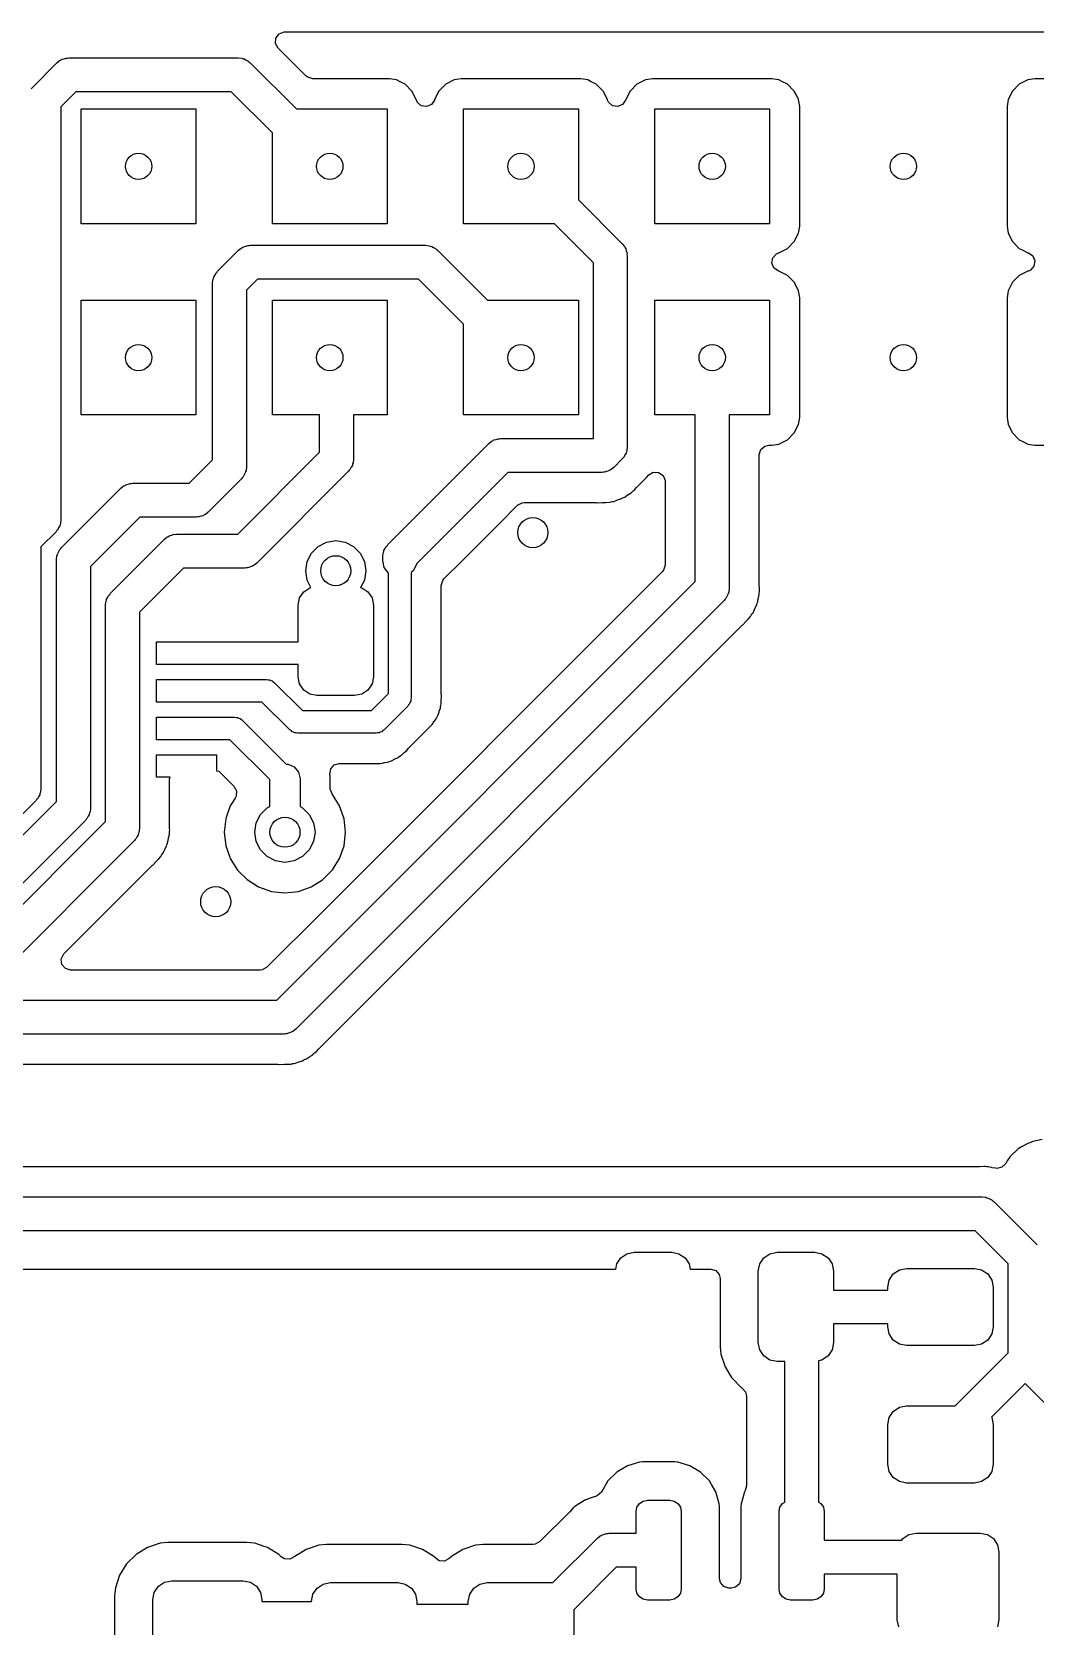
# Model space of a CAD drawing. Extents: x 0.23 to 2.97, y 0.23 to 2.17.
# Drawn here: x 1.444 to 1.969, y 1.337 to 2.17 of the extents above; entities that cross this region are included whole.
import ezdxf

# ---------------------------------------------------------------- set-up
doc = ezdxf.new("R2010")
doc.units = 0
doc.header["$MEASUREMENT"] = 0
doc.layers.add('BLACK', color=7, linetype='CONTINUOUS')

msp = doc.modelspace()

# ---------------------------------------------------------------- linework, layer by layer
at = {"layer": 'BLACK', "linetype": 'CONTINUOUS'}
for p, q in [((1.57186, 2.16707), (1.57353, 2.16931)), ((1.57353, 2.16931), (1.57615, 2.17028)), ((1.57615, 2.17028), (1.57651, 2.1703)), ((1.57651, 2.1703), (2.96533, 2.1703)), ((1.57166, 2.16428), (1.57186, 2.16707)), ((1.573, 2.16183), (1.57166, 2.16428)), ((1.58761, 2.14722), (1.573, 2.16183)), ((1.44428, 2.14112), (1.45728, 2.15412)), ((1.45728, 2.15412), (1.45872, 2.15529)), ((1.45872, 2.15529), (1.45937, 2.15554)), ((1.45937, 2.15554), (1.45994, 2.15595)), ((1.45994, 2.15595), (1.46107, 2.15619)), ((1.46107, 2.15619), (1.46216, 2.15661)), ((1.46216, 2.15661), (1.46286, 2.15657)), ((1.46286, 2.15657), (1.46354, 2.15672)), ((1.46354, 2.15672), (1.55214, 2.15672)), ((1.55214, 2.15672), (1.55398, 2.15652)), ((1.55398, 2.15652), (1.55462, 2.15624)), ((1.55462, 2.15624), (1.55532, 2.15613)), ((1.55532, 2.15613), (1.55629, 2.1555)), ((1.55629, 2.1555), (1.55735, 2.15502)), ((1.55735, 2.15502), (1.55782, 2.1545)), ((1.55782, 2.1545), (1.55841, 2.15412)), ((1.55841, 2.15412), (1.58253, 2.13)), ((1.58843, 2.14656), (1.58761, 2.14722)), ((1.59111, 2.14577), (1.58843, 2.14656)), ((1.63124, 2.14577), (1.59111, 2.14577)), ((1.63493, 2.14518), (1.63124, 2.14577)), ((1.63124, 2.14577), (1.63124, 2.14577)), ((1.6364, 2.14444), (1.63493, 2.14518)), ((1.63938, 2.14292), (1.6364, 2.14444)), ((1.64292, 2.13938), (1.63938, 2.14292)), ((1.66062, 2.14292), (1.65708, 2.13938)), ((1.66507, 2.14518), (1.66062, 2.14292)), ((1.66876, 2.14577), (1.66507, 2.14518)), ((1.73124, 2.14577), (1.66876, 2.14577)), ((1.73493, 2.14518), (1.73124, 2.14577)), ((1.73124, 2.14577), (1.73124, 2.14577)), ((1.7364, 2.14444), (1.73493, 2.14518)), ((1.73938, 2.14292), (1.7364, 2.14444)), ((1.74292, 2.13938), (1.73938, 2.14292)), ((1.76062, 2.14292), (1.75708, 2.13938)), ((1.76507, 2.14518), (1.76062, 2.14292)), ((1.76876, 2.14577), (1.76507, 2.14518)), ((1.83124, 2.14577), (1.76876, 2.14577)), ((1.83493, 2.14518), (1.83124, 2.14577)), ((1.83124, 2.14577), (1.83124, 2.14577)), ((1.8364, 2.14444), (1.83493, 2.14518)), ((1.83938, 2.14292), (1.8364, 2.14444)), ((1.84292, 2.13938), (1.83938, 2.14292)), ((1.96062, 2.14292), (1.95708, 2.13938)), ((1.96507, 2.14518), (1.96062, 2.14292)), ((1.96876, 2.14577), (1.96507, 2.14518)), ((2.03124, 2.14577), (1.96876, 2.14577)), ((1.4439, 2.14053), (1.44428, 2.14112)), ((1.46721, 2.139), (1.4594, 2.13119)), ((1.54847, 2.139), (1.46721, 2.139)), ((1.57, 2.11747), (1.54847, 2.139)), ((1.64518, 2.13493), (1.64292, 2.13938)), ((1.64528, 2.13463), (1.64518, 2.13493)), ((1.64575, 2.1336), (1.64528, 2.13463)), ((1.65472, 2.13463), (1.65314, 2.13232)), ((1.65482, 2.13493), (1.65472, 2.13463)), ((1.65708, 2.13938), (1.65482, 2.13493)), ((1.74518, 2.13493), (1.74292, 2.13938)), ((1.74528, 2.13463), (1.74518, 2.13493)), ((1.74575, 2.1336), (1.74528, 2.13463)), ((1.75472, 2.13463), (1.75314, 2.13232)), ((1.75482, 2.13493), (1.75472, 2.13463)), ((1.75708, 2.13938), (1.75482, 2.13493)), ((1.84405, 2.13716), (1.84292, 2.13938)), ((1.84518, 2.13493), (1.84405, 2.13716)), ((1.84577, 2.13124), (1.84518, 2.13493)), ((1.95482, 2.13493), (1.95423, 2.13124)), ((1.95708, 2.13938), (1.95482, 2.13493)), ((1.95482, 2.13493), (1.95482, 2.13493)), ((1.4594, 2.13119), (1.4594, 1.91524)), ((1.47, 2.07), (1.47, 2.13)), ((1.47, 2.13), (1.53, 2.13)), ((1.53, 2.13), (1.53, 2.07)), ((1.58253, 2.13), (1.63, 2.13)), ((1.63, 2.13), (1.63, 2.07)), ((1.64781, 2.13171), (1.64575, 2.1336)), ((1.65057, 2.13123), (1.64781, 2.13171)), ((1.65314, 2.13232), (1.65057, 2.13123)), ((1.67, 2.07), (1.67, 2.13)), ((1.67, 2.13), (1.73, 2.13)), ((1.73, 2.13), (1.73, 2.08253)), ((1.74781, 2.13171), (1.74575, 2.1336)), ((1.75057, 2.13123), (1.74781, 2.13171)), ((1.75314, 2.13232), (1.75057, 2.13123)), ((1.77, 2.07), (1.77, 2.13)), ((1.77, 2.13), (1.83, 2.13)), ((1.83, 2.13), (1.83, 2.07)), ((1.84577, 2.06876), (1.84577, 2.13124)), ((1.95423, 2.13124), (1.95423, 2.13124)), ((1.95423, 2.13124), (1.95423, 2.06876)), ((1.57, 2.07), (1.57, 2.11747)), ((1.73, 2.08253), (1.753, 2.05953)), ((1.53, 2.07), (1.47, 2.07)), ((1.63, 2.07), (1.57, 2.07)), ((1.71747, 2.07), (1.67, 2.07)), ((1.73787, 2.0496), (1.71747, 2.07)), ((1.83, 2.07), (1.77, 2.07)), ((1.84518, 2.06507), (1.84577, 2.06876)), ((1.95423, 2.06876), (1.95482, 2.06507)), ((1.753, 2.05953), (1.75416, 2.05809)), ((1.83938, 2.05708), (1.84292, 2.06062)), ((1.84292, 2.06062), (1.84518, 2.06507)), ((1.95482, 2.06507), (1.95708, 2.06062)), ((1.95708, 2.06062), (1.96062, 2.05708)), ((1.54128, 2.04512), (1.55228, 2.05612)), ((1.55228, 2.05612), (1.55372, 2.05729)), ((1.55372, 2.05729), (1.55437, 2.05754)), ((1.55437, 2.05754), (1.55494, 2.05795)), ((1.55494, 2.05795), (1.55607, 2.05819)), ((1.55607, 2.05819), (1.55716, 2.05861)), ((1.55716, 2.05861), (1.55786, 2.05857)), ((1.55786, 2.05857), (1.55854, 2.05872)), ((1.55854, 2.05872), (1.65014, 2.05872)), ((1.65014, 2.05872), (1.65198, 2.05852)), ((1.65198, 2.05852), (1.65262, 2.05824)), ((1.65262, 2.05824), (1.65332, 2.05813)), ((1.65332, 2.05813), (1.65429, 2.0575)), ((1.65429, 2.0575), (1.65535, 2.05702)), ((1.65535, 2.05702), (1.65582, 2.0565)), ((1.65582, 2.0565), (1.65641, 2.05612)), ((1.65641, 2.05612), (1.68253, 2.03)), ((1.75416, 2.05809), (1.75441, 2.05744)), ((1.75441, 2.05744), (1.75482, 2.05687)), ((1.75482, 2.05687), (1.75507, 2.05574)), ((1.75507, 2.05574), (1.75548, 2.05465)), ((1.75548, 2.05465), (1.75544, 2.05395)), ((1.75544, 2.05395), (1.75559, 2.05327)), ((1.75559, 2.05327), (1.75559, 1.95327)), ((1.83123, 2.04943), (1.83171, 2.05219)), ((1.83171, 2.05219), (1.8336, 2.05425)), ((1.8336, 2.05425), (1.83463, 2.05472)), ((1.83463, 2.05472), (1.83493, 2.05482)), ((1.83493, 2.05482), (1.83938, 2.05708)), ((1.83493, 2.05482), (1.83493, 2.05482)), ((1.96062, 2.05708), (1.96288, 2.05593)), ((1.96288, 2.05593), (1.96507, 2.05482)), ((1.96507, 2.05482), (1.96507, 2.05482)), ((1.96507, 2.05482), (1.96537, 2.05472)), ((1.96537, 2.05472), (1.96768, 2.05314)), ((1.96768, 2.05314), (1.96877, 2.05057)), ((1.96877, 2.05057), (1.96829, 2.04781)), ((1.53927, 2.04203), (1.53991, 2.04301)), ((1.53991, 2.04301), (1.54038, 2.04407)), ((1.54038, 2.04407), (1.5409, 2.04453)), ((1.5409, 2.04453), (1.54128, 2.04512)), ((1.73787, 1.95772), (1.73787, 2.0496)), ((1.83232, 2.04686), (1.83123, 2.04943)), ((1.83463, 2.04528), (1.83232, 2.04686)), ((1.83493, 2.04518), (1.83463, 2.04528)), ((1.83938, 2.04292), (1.83493, 2.04518)), ((1.84292, 2.03938), (1.83938, 2.04292)), ((1.96062, 2.04292), (1.95708, 2.03938)), ((1.96507, 2.04518), (1.96062, 2.04292)), ((1.96537, 2.04528), (1.96507, 2.04518)), ((1.9664, 2.04575), (1.96537, 2.04528)), ((1.96829, 2.04781), (1.9664, 2.04575)), ((1.53869, 2.03886), (1.53888, 2.0407)), ((1.53869, 1.94653), (1.53869, 2.03886)), ((1.53888, 2.0407), (1.53916, 2.04134)), ((1.53916, 2.04134), (1.53927, 2.04203)), ((1.56221, 2.041), (1.5564, 2.03519)), ((1.5564, 2.03519), (1.5564, 1.94286)), ((1.64647, 2.041), (1.56221, 2.041)), ((1.67, 2.01747), (1.64647, 2.041)), ((1.84405, 2.03716), (1.84292, 2.03938)), ((1.84518, 2.03493), (1.84405, 2.03716)), ((1.84577, 2.03124), (1.84518, 2.03493)), ((1.95482, 2.03493), (1.95423, 2.03124)), ((1.95708, 2.03938), (1.95482, 2.03493)), ((1.95482, 2.03493), (1.95482, 2.03493)), ((1.47, 1.97), (1.47, 2.03)), ((1.47, 2.03), (1.53, 2.03)), ((1.53, 2.03), (1.53, 1.97)), ((1.57, 1.97), (1.57, 2.03)), ((1.57, 2.03), (1.63, 2.03)), ((1.63, 2.03), (1.63, 1.97)), ((1.68253, 2.03), (1.73, 2.03)), ((1.73, 2.03), (1.73, 1.97)), ((1.77, 1.97), (1.77, 2.03)), ((1.77, 2.03), (1.83, 2.03)), ((1.83, 2.03), (1.83, 1.97)), ((1.84577, 1.96876), (1.84577, 2.03124)), ((1.95423, 2.03124), (1.95423, 2.03124)), ((1.95423, 2.03124), (1.95423, 1.96876)), ((1.67, 1.97), (1.67, 2.01747)), ((1.53, 1.97), (1.47, 1.97)), ((1.59469, 1.97), (1.57, 1.97)), ((1.59469, 1.95053), (1.59469, 1.97)), ((1.63, 1.97), (1.6124, 1.97)), ((1.6124, 1.97), (1.6124, 1.94686)), ((1.73, 1.97), (1.67, 1.97)), ((1.79114, 1.97), (1.77, 1.97)), ((1.79114, 1.88294), (1.79114, 1.97)), ((1.83, 1.97), (1.80886, 1.97)), ((1.80886, 1.97), (1.80886, 1.87927)), ((1.84518, 1.96507), (1.84577, 1.96876)), ((1.95423, 1.96876), (1.95482, 1.96507)), ((1.83938, 1.95708), (1.84292, 1.96062)), ((1.84292, 1.96062), (1.84518, 1.96507)), ((1.95482, 1.96507), (1.95708, 1.96062)), ((1.95708, 1.96062), (1.96062, 1.95708)), ((1.55187, 1.90772), (1.59469, 1.95053)), ((1.63034, 1.90225), (1.68321, 1.95512)), ((1.68321, 1.95512), (1.68465, 1.95629)), ((1.68465, 1.95629), (1.6853, 1.95654)), ((1.6853, 1.95654), (1.68587, 1.95695)), ((1.68587, 1.95695), (1.68701, 1.95719)), ((1.68701, 1.95719), (1.68809, 1.95761)), ((1.68809, 1.95761), (1.68879, 1.95757)), ((1.68879, 1.95757), (1.68947, 1.95772)), ((1.68947, 1.95772), (1.73787, 1.95772)), ((1.75511, 1.95079), (1.755, 1.95009)), ((1.7554, 1.95143), (1.75511, 1.95079)), ((1.75559, 1.95327), (1.7554, 1.95143)), ((1.82463, 1.94927), (1.82541, 1.95195)), ((1.82541, 1.95195), (1.82753, 1.95378)), ((1.82753, 1.95378), (1.82959, 1.95423)), ((1.82959, 1.95423), (1.83124, 1.95423)), ((1.83124, 1.95423), (1.83493, 1.95482)), ((1.83124, 1.95423), (1.83124, 1.95423)), ((1.83493, 1.95482), (1.83938, 1.95708)), ((1.96062, 1.95708), (1.96211, 1.95632)), ((1.96211, 1.95632), (1.96507, 1.95482)), ((1.96507, 1.95482), (1.96876, 1.95423)), ((1.96876, 1.95423), (2.00908, 1.95423)), ((1.52646, 1.93431), (1.53869, 1.94653)), ((1.5564, 1.94286), (1.55621, 1.94102)), ((1.61118, 1.94271), (1.61071, 1.94165)), ((1.61181, 1.94368), (1.61118, 1.94271)), ((1.61192, 1.94438), (1.61181, 1.94368)), ((1.61221, 1.94502), (1.61192, 1.94438)), ((1.6124, 1.94686), (1.61221, 1.94502)), ((1.74859, 1.94259), (1.74715, 1.94143)), ((1.753, 1.947), (1.74859, 1.94259)), ((1.75338, 1.94759), (1.753, 1.947)), ((1.7539, 1.94806), (1.75338, 1.94759)), ((1.75437, 1.94912), (1.7539, 1.94806)), ((1.755, 1.95009), (1.75437, 1.94912)), ((1.82463, 1.88055), (1.82463, 1.94927)), ((1.49334, 1.93354), (1.49447, 1.93378)), ((1.49447, 1.93378), (1.49556, 1.9342)), ((1.49556, 1.9342), (1.49626, 1.93416)), ((1.49626, 1.93416), (1.49694, 1.93431)), ((1.49694, 1.93431), (1.52646, 1.93431)), ((1.55381, 1.93659), (1.5364, 1.91919)), ((1.55419, 1.93718), (1.55381, 1.93659)), ((1.55471, 1.93765), (1.55419, 1.93718)), ((1.55518, 1.93871), (1.55471, 1.93765)), ((1.55581, 1.93968), (1.55518, 1.93871)), ((1.55592, 1.94038), (1.55581, 1.93968)), ((1.55621, 1.94102), (1.55592, 1.94038)), ((1.60981, 1.94059), (1.56181, 1.89259)), ((1.61019, 1.94118), (1.60981, 1.94059)), ((1.61071, 1.94165), (1.61019, 1.94118)), ((1.69314, 1.94), (1.64528, 1.89213)), ((1.74232, 1.94), (1.69314, 1.94)), ((1.74301, 1.94015), (1.74232, 1.94)), ((1.74371, 1.94011), (1.74301, 1.94015)), ((1.74479, 1.94052), (1.74371, 1.94011)), ((1.74593, 1.94077), (1.74479, 1.94052)), ((1.74649, 1.94118), (1.74593, 1.94077)), ((1.74715, 1.94143), (1.74649, 1.94118)), ((1.76184, 1.93355), (1.76232, 1.93393)), ((1.76231, 1.93394), (1.76255, 1.93414)), ((1.76232, 1.93393), (1.76231, 1.93394)), ((1.76255, 1.93414), (1.76442, 1.93613)), ((1.76255, 1.93414), (1.76255, 1.93414)), ((1.76255, 1.93414), (1.76255, 1.93414)), ((1.76442, 1.93613), (1.76524, 1.93695)), ((1.76524, 1.93695), (1.76541, 1.93716)), ((1.76541, 1.93716), (1.76556, 1.93734)), ((1.76556, 1.93734), (1.7668, 1.93866)), ((1.7668, 1.93866), (1.76921, 1.94008)), ((1.76921, 1.94008), (1.772, 1.93996)), ((1.772, 1.93996), (1.77429, 1.93836)), ((1.77429, 1.93836), (1.77535, 1.93577)), ((1.77535, 1.93577), (1.77537, 1.93526)), ((1.77537, 1.93526), (1.77537, 1.89153)), ((1.45969, 1.90072), (1.49068, 1.93171)), ((1.49068, 1.93171), (1.49212, 1.93288)), ((1.49212, 1.93288), (1.49277, 1.93313)), ((1.49277, 1.93313), (1.49334, 1.93354)), ((1.7485, 1.92482), (1.7502, 1.92549)), ((1.7502, 1.92549), (1.75042, 1.92557)), ((1.75042, 1.92557), (1.75218, 1.92608)), ((1.75218, 1.92608), (1.75285, 1.92648)), ((1.75285, 1.92648), (1.75355, 1.92682)), ((1.75355, 1.92682), (1.75428, 1.92711)), ((1.75428, 1.92711), (1.75576, 1.92818)), ((1.75576, 1.92818), (1.75596, 1.92831)), ((1.75596, 1.92831), (1.75754, 1.92925)), ((1.75754, 1.92925), (1.75809, 1.9298)), ((1.75809, 1.9298), (1.75868, 1.9303)), ((1.75868, 1.9303), (1.75931, 1.93076)), ((1.75931, 1.93076), (1.76048, 1.93218)), ((1.76048, 1.93218), (1.76064, 1.93235)), ((1.76064, 1.93235), (1.76184, 1.93355)), ((1.5326, 1.91712), (1.53152, 1.9167)), ((1.53374, 1.91736), (1.5326, 1.91712)), ((1.5343, 1.91777), (1.53374, 1.91736)), ((1.53496, 1.91802), (1.5343, 1.91777)), ((1.5364, 1.91919), (1.53496, 1.91802)), ((1.68856, 1.91312), (1.69822, 1.92278)), ((1.69822, 1.92278), (1.70067, 1.92412)), ((1.70067, 1.92412), (1.70173, 1.92423)), ((1.70173, 1.92423), (1.70606, 1.92423)), ((1.70606, 1.92423), (1.70619, 1.92425)), ((1.70619, 1.92425), (1.70631, 1.92423)), ((1.70631, 1.92423), (1.73906, 1.92423)), ((1.73906, 1.92423), (1.73967, 1.92416)), ((1.73967, 1.92416), (1.73968, 1.92418)), ((1.73968, 1.92418), (1.73999, 1.92415)), ((1.73999, 1.92415), (1.74271, 1.92423)), ((1.73999, 1.92415), (1.73999, 1.92415)), ((1.73999, 1.92415), (1.73999, 1.92415)), ((1.74271, 1.92423), (1.74387, 1.92423)), ((1.74387, 1.92423), (1.74414, 1.92427)), ((1.74414, 1.92427), (1.74437, 1.92428)), ((1.74437, 1.92428), (1.74621, 1.92434)), ((1.74621, 1.92434), (1.74696, 1.92456)), ((1.74696, 1.92456), (1.74772, 1.92472)), ((1.74772, 1.92472), (1.7485, 1.92482)), ((1.45681, 1.90898), (1.44886, 1.90103)), ((1.45719, 1.90956), (1.45681, 1.90898)), ((1.45771, 1.91003), (1.45719, 1.90956)), ((1.45818, 1.91109), (1.45771, 1.91003)), ((1.45881, 1.91206), (1.45818, 1.91109)), ((1.45892, 1.91276), (1.45881, 1.91206)), ((1.45921, 1.9134), (1.45892, 1.91276)), ((1.4594, 1.91524), (1.45921, 1.9134)), ((1.50061, 1.91659), (1.47481, 1.89079)), ((1.53013, 1.91659), (1.50061, 1.91659)), ((1.53082, 1.91674), (1.53013, 1.91659)), ((1.53152, 1.9167), (1.53082, 1.91674)), ((1.66921, 1.89376), (1.68856, 1.91312)), ((1.44886, 1.90103), (1.44886, 1.77457)), ((1.45931, 1.90013), (1.45969, 1.90072)), ((1.48528, 1.87681), (1.51359, 1.90512)), ((1.51359, 1.90512), (1.51503, 1.90629)), ((1.51503, 1.90629), (1.51569, 1.90654)), ((1.51569, 1.90654), (1.51626, 1.90695)), ((1.51626, 1.90695), (1.51739, 1.90719)), ((1.51739, 1.90719), (1.51847, 1.90761)), ((1.51847, 1.90761), (1.51917, 1.90757)), ((1.51917, 1.90757), (1.51986, 1.90772)), ((1.51986, 1.90772), (1.55187, 1.90772)), ((1.5904, 1.89783), (1.59389, 1.90132)), ((1.59389, 1.90132), (1.59828, 1.90356)), ((1.59828, 1.90356), (1.60314, 1.90433)), ((1.60314, 1.90433), (1.60801, 1.90356)), ((1.60801, 1.90356), (1.6124, 1.90132)), ((1.6124, 1.90132), (1.61588, 1.89783)), ((1.62897, 1.90014), (1.62944, 1.9012)), ((1.62944, 1.9012), (1.62996, 1.90167)), ((1.62996, 1.90167), (1.63034, 1.90225)), ((1.45709, 1.89446), (1.45729, 1.8963)), ((1.45709, 1.768), (1.45709, 1.89446)), ((1.45729, 1.8963), (1.45757, 1.89694)), ((1.45757, 1.89694), (1.45768, 1.89763)), ((1.45768, 1.89763), (1.45831, 1.89861)), ((1.45831, 1.89861), (1.45879, 1.89966)), ((1.45879, 1.89966), (1.45931, 1.90013)), ((1.56181, 1.89259), (1.56037, 1.89143)), ((1.58739, 1.88858), (1.58816, 1.89344)), ((1.58816, 1.89344), (1.5904, 1.89783)), ((1.61588, 1.89783), (1.61812, 1.89344)), ((1.61812, 1.89344), (1.61889, 1.88858)), ((1.62775, 1.89599), (1.62794, 1.89783)), ((1.62775, 1.89392), (1.62775, 1.89599)), ((1.62851, 1.89032), (1.62775, 1.89392)), ((1.62794, 1.89783), (1.62823, 1.89847)), ((1.62823, 1.89847), (1.62834, 1.89917)), ((1.62834, 1.89917), (1.62897, 1.90014)), ((1.64527, 1.89208), (1.64377, 1.88871)), ((1.64528, 1.89213), (1.64527, 1.89208)), ((1.65973, 1.88429), (1.66921, 1.89376)), ((1.47481, 1.89079), (1.47481, 1.76433)), ((1.52353, 1.89), (1.5004, 1.86687)), ((1.55554, 1.89), (1.52353, 1.89)), ((1.55623, 1.89015), (1.55554, 1.89)), ((1.55693, 1.89011), (1.55623, 1.89015)), ((1.55801, 1.89052), (1.55693, 1.89011)), ((1.55915, 1.89077), (1.55801, 1.89052)), ((1.55971, 1.89118), (1.55915, 1.89077)), ((1.56037, 1.89143), (1.55971, 1.89118)), ((1.58816, 1.88371), (1.58739, 1.88858)), ((1.59017, 1.87978), (1.58816, 1.88371)), ((1.61812, 1.88371), (1.61611, 1.87978)), ((1.61889, 1.88858), (1.61812, 1.88371)), ((1.63068, 1.88734), (1.62851, 1.89032)), ((1.6307, 1.88733), (1.63068, 1.88734)), ((1.6307, 1.82437), (1.6307, 1.88733)), ((1.64377, 1.88871), (1.64251, 1.88758)), ((1.64251, 1.88758), (1.64251, 1.82192)), ((1.65907, 1.88346), (1.65973, 1.88429)), ((1.77392, 1.88802), (1.68216, 1.79626)), ((1.77459, 1.88884), (1.77392, 1.88802)), ((1.77537, 1.89153), (1.77459, 1.88884)), ((1.48391, 1.87469), (1.48438, 1.87575)), ((1.48438, 1.87575), (1.4849, 1.87622)), ((1.4849, 1.87622), (1.48528, 1.87681)), ((1.57223, 1.66403), (1.79114, 1.88294)), ((1.58421, 1.87433), (1.58634, 1.87752)), ((1.58634, 1.87752), (1.58953, 1.87965)), ((1.58953, 1.87965), (1.59017, 1.87978)), ((1.61611, 1.87978), (1.61675, 1.87965)), ((1.61675, 1.87965), (1.61994, 1.87752)), ((1.61994, 1.87752), (1.62208, 1.87433)), ((1.65828, 1.88078), (1.65907, 1.88346)), ((1.65828, 1.87066), (1.65828, 1.88078)), ((1.80827, 1.8761), (1.80764, 1.87512)), ((1.80838, 1.87679), (1.80827, 1.8761)), ((1.80866, 1.87743), (1.80838, 1.87679)), ((1.80886, 1.87927), (1.80866, 1.87743)), ((1.82417, 1.87438), (1.82463, 1.87616)), ((1.82464, 1.88032), (1.82463, 1.88055)), ((1.82463, 1.87694), (1.82469, 1.87772)), ((1.82463, 1.87616), (1.82463, 1.87694)), ((1.82467, 1.87994), (1.82464, 1.88032)), ((1.82481, 1.87849), (1.82467, 1.87994)), ((1.82469, 1.87772), (1.82471, 1.87788)), ((1.82471, 1.87788), (1.82481, 1.87849)), ((1.48269, 1.87054), (1.48288, 1.87239)), ((1.48269, 1.7574), (1.48269, 1.87054)), ((1.48288, 1.87239), (1.48316, 1.87303)), ((1.48316, 1.87303), (1.48327, 1.87372)), ((1.48327, 1.87372), (1.48391, 1.87469)), ((1.80626, 1.87301), (1.58217, 1.64891)), ((1.58346, 1.87056), (1.58421, 1.87433)), ((1.58346, 1.85143), (1.58346, 1.87056)), ((1.62208, 1.87433), (1.62283, 1.87056)), ((1.62283, 1.87056), (1.62283, 1.83316)), ((1.65826, 1.87056), (1.65828, 1.87066)), ((1.65826, 1.83316), (1.65826, 1.87056)), ((1.80665, 1.8736), (1.80626, 1.87301)), ((1.80717, 1.87406), (1.80665, 1.8736)), ((1.80764, 1.87512), (1.80717, 1.87406)), ((1.82137, 1.86664), (1.82209, 1.86832)), ((1.82209, 1.86832), (1.8222, 1.86853)), ((1.8222, 1.86853), (1.82308, 1.87013)), ((1.82308, 1.87013), (1.82327, 1.87089)), ((1.82327, 1.87089), (1.82353, 1.87163)), ((1.82353, 1.87163), (1.82364, 1.8719)), ((1.82364, 1.8719), (1.82384, 1.87235)), ((1.82384, 1.87235), (1.82412, 1.87416)), ((1.82412, 1.87416), (1.82417, 1.87438)), ((1.5004, 1.86687), (1.5004, 1.75373)), ((1.59422, 1.63866), (1.8151, 1.85955)), ((1.8151, 1.85955), (1.81559, 1.85994)), ((1.81558, 1.85995), (1.81582, 1.86015)), ((1.81559, 1.85994), (1.81558, 1.85995)), ((1.81582, 1.86015), (1.81769, 1.86213)), ((1.81582, 1.86015), (1.81582, 1.86015)), ((1.81769, 1.86213), (1.81851, 1.86295)), ((1.81851, 1.86295), (1.81868, 1.86317)), ((1.81868, 1.86317), (1.81883, 1.86334)), ((1.81883, 1.86334), (1.82008, 1.86468)), ((1.82008, 1.86468), (1.82046, 1.86537)), ((1.82046, 1.86537), (1.82089, 1.86602)), ((1.82089, 1.86602), (1.82137, 1.86664)), ((1.50928, 1.83962), (1.50928, 1.85143)), ((1.50928, 1.85143), (1.54077, 1.85143)), ((1.54077, 1.85143), (1.58346, 1.85143)), ((1.52502, 1.83962), (1.50928, 1.83962)), ((1.58346, 1.83962), (1.52502, 1.83962)), ((1.58346, 1.83316), (1.58346, 1.83962)), ((1.50928, 1.81994), (1.50928, 1.83175)), ((1.50928, 1.83175), (1.54077, 1.83175)), ((1.54077, 1.83175), (1.56693, 1.83175)), ((1.56693, 1.83175), (1.56769, 1.83155)), ((1.56769, 1.83155), (1.56846, 1.83155)), ((1.56846, 1.83155), (1.56914, 1.83116)), ((1.56914, 1.83116), (1.56989, 1.83096)), ((1.56989, 1.83096), (1.57044, 1.83041)), ((1.57044, 1.83041), (1.57111, 1.83002)), ((1.57111, 1.83002), (1.58569, 1.81544)), ((1.58421, 1.82939), (1.58346, 1.83316)), ((1.58634, 1.8262), (1.58421, 1.82939)), ((1.58953, 1.82406), (1.58634, 1.8262)), ((1.61994, 1.8262), (1.61675, 1.82406)), ((1.62208, 1.82939), (1.61994, 1.8262)), ((1.62283, 1.83316), (1.62208, 1.82939)), ((1.65828, 1.83306), (1.65826, 1.83316)), ((1.65828, 1.8242), (1.65828, 1.83306)), ((1.52502, 1.81994), (1.50928, 1.81994)), ((1.56449, 1.81994), (1.52502, 1.81994)), ((1.57907, 1.80536), (1.56449, 1.81994)), ((1.5933, 1.82331), (1.58953, 1.82406)), ((1.61298, 1.82331), (1.5933, 1.82331)), ((1.61675, 1.82406), (1.61298, 1.82331)), ((1.62177, 1.81544), (1.6307, 1.82437)), ((1.64078, 1.81775), (1.6284, 1.80536)), ((1.64117, 1.81842), (1.64078, 1.81775)), ((1.64172, 1.81897), (1.64117, 1.81842)), ((1.64192, 1.81972), (1.64172, 1.81897)), ((1.64231, 1.82039), (1.64192, 1.81972)), ((1.64251, 1.82192), (1.64231, 1.82117)), ((1.64231, 1.82117), (1.64231, 1.82039)), ((1.65786, 1.81674), (1.65793, 1.81744)), ((1.65793, 1.81744), (1.65809, 1.81827)), ((1.65809, 1.81827), (1.65828, 1.81894)), ((1.65835, 1.82336), (1.65828, 1.8242)), ((1.65828, 1.82068), (1.65829, 1.82094)), ((1.65828, 1.81894), (1.65828, 1.82068)), ((1.65829, 1.82094), (1.65847, 1.82267)), ((1.65847, 1.82267), (1.65835, 1.82336)), ((1.50928, 1.80025), (1.50928, 1.81206)), ((1.50928, 1.81206), (1.54077, 1.81206)), ((1.54077, 1.81206), (1.55024, 1.81206)), ((1.55024, 1.81206), (1.551, 1.81186)), ((1.551, 1.81186), (1.55177, 1.81186)), ((1.55177, 1.81186), (1.55245, 1.81147)), ((1.55245, 1.81147), (1.5532, 1.81127)), ((1.5532, 1.81127), (1.55375, 1.81072)), ((1.55375, 1.81072), (1.55442, 1.81033)), ((1.55442, 1.81033), (1.57722, 1.78753)), ((1.58569, 1.81544), (1.62177, 1.81544)), ((1.65358, 1.80811), (1.65448, 1.8096)), ((1.65448, 1.8096), (1.65462, 1.80981)), ((1.65462, 1.80981), (1.65568, 1.8112)), ((1.65568, 1.8112), (1.65593, 1.81185)), ((1.65593, 1.81185), (1.65631, 1.81261)), ((1.65631, 1.81261), (1.65667, 1.81321)), ((1.65667, 1.81321), (1.65714, 1.81488)), ((1.65714, 1.81488), (1.65722, 1.81512)), ((1.65722, 1.81512), (1.65786, 1.81674)), ((1.57974, 1.80497), (1.57907, 1.80536)), ((1.58029, 1.80442), (1.57974, 1.80497)), ((1.58104, 1.80422), (1.58029, 1.80442)), ((1.58171, 1.80383), (1.58104, 1.80422)), ((1.58249, 1.80383), (1.58171, 1.80383)), ((1.58324, 1.80363), (1.58249, 1.80383)), ((1.62422, 1.80363), (1.58324, 1.80363)), ((1.62497, 1.80383), (1.62422, 1.80363)), ((1.62575, 1.80383), (1.62497, 1.80383)), ((1.62642, 1.80422), (1.62575, 1.80383)), ((1.62717, 1.80442), (1.62642, 1.80422)), ((1.62772, 1.80497), (1.62717, 1.80442)), ((1.6284, 1.80536), (1.62772, 1.80497)), ((1.64116, 1.79582), (1.65167, 1.80633)), ((1.65167, 1.80633), (1.65358, 1.80811)), ((1.52502, 1.80025), (1.50928, 1.80025)), ((1.50928, 1.78057), (1.50928, 1.79238)), ((1.50928, 1.79238), (1.54077, 1.79238)), ((1.5478, 1.80025), (1.52502, 1.80025)), ((1.54077, 1.79238), (1.54077, 1.78403)), ((1.56867, 1.77938), (1.5478, 1.80025)), ((1.68212, 1.79619), (1.59521, 1.70928)), ((1.63683, 1.79176), (1.63744, 1.7921)), ((1.63744, 1.7921), (1.63867, 1.79334)), ((1.63867, 1.79334), (1.63886, 1.7935)), ((1.63886, 1.7935), (1.64021, 1.7946)), ((1.64021, 1.7946), (1.64061, 1.79518)), ((1.64061, 1.79518), (1.64116, 1.79582)), ((1.68216, 1.79626), (1.68212, 1.79619)), ((1.54077, 1.78403), (1.54189, 1.7837)), ((1.54189, 1.7837), (1.54272, 1.78303)), ((1.57722, 1.78753), (1.5783, 1.78753)), ((1.5783, 1.78753), (1.58145, 1.78601)), ((1.58145, 1.78601), (1.58364, 1.78327)), ((1.60007, 1.78225), (1.6005, 1.78502)), ((1.6005, 1.78502), (1.60236, 1.78711)), ((1.60236, 1.78711), (1.60499, 1.78786)), ((1.60499, 1.78786), (1.62385, 1.78786)), ((1.62385, 1.78786), (1.62646, 1.78777)), ((1.62646, 1.78777), (1.62748, 1.78802)), ((1.62748, 1.78802), (1.62815, 1.78819)), ((1.62815, 1.78819), (1.6284, 1.78823)), ((1.6284, 1.78823), (1.62861, 1.78826)), ((1.62861, 1.78826), (1.63012, 1.78847)), ((1.63012, 1.78847), (1.63076, 1.78875)), ((1.63076, 1.78875), (1.63157, 1.78902)), ((1.63157, 1.78902), (1.63225, 1.78918)), ((1.63225, 1.78918), (1.63376, 1.79004)), ((1.63376, 1.79004), (1.63399, 1.79015)), ((1.63399, 1.79015), (1.63559, 1.79084)), ((1.63559, 1.79084), (1.63613, 1.79128)), ((1.63613, 1.79128), (1.63683, 1.79176)), ((1.51645, 1.78057), (1.50928, 1.78057)), ((1.51617, 1.7796), (1.51645, 1.78057)), ((1.51617, 1.75501), (1.51617, 1.7796)), ((1.54272, 1.78303), (1.54987, 1.77589)), ((1.54987, 1.77589), (1.5512, 1.77343)), ((1.56867, 1.7653), (1.56867, 1.77938)), ((1.58364, 1.78327), (1.58442, 1.77986)), ((1.58442, 1.77986), (1.58442, 1.7653)), ((1.60019, 1.78141), (1.60007, 1.78225)), ((1.60019, 1.77482), (1.60019, 1.78141)), ((1.60019, 1.78141), (1.60019, 1.78141)), ((1.44626, 1.76831), (1.40364, 1.72568)), ((1.4043, 1.71521), (1.45709, 1.768)), ((1.44665, 1.7689), (1.44626, 1.76831)), ((1.44717, 1.76936), (1.44665, 1.7689)), ((1.44764, 1.77042), (1.44717, 1.76936)), ((1.44827, 1.7714), (1.44764, 1.77042)), ((1.44838, 1.77209), (1.44827, 1.7714)), ((1.44866, 1.77273), (1.44838, 1.77209)), ((1.44886, 1.77457), (1.44866, 1.77273)), ((1.55056, 1.76974), (1.54797, 1.76562)), ((1.55101, 1.77064), (1.55056, 1.76974)), ((1.5512, 1.77343), (1.55101, 1.77064)), ((1.60021, 1.77431), (1.60019, 1.77482)), ((1.6012, 1.77188), (1.60021, 1.77431)), ((1.60119, 1.77187), (1.6012, 1.77188)), ((1.60124, 1.77179), (1.60119, 1.77187)), ((1.60127, 1.77172), (1.60124, 1.77179)), ((1.60134, 1.77163), (1.60127, 1.77172)), ((1.60512, 1.76562), (1.60134, 1.77163)), ((1.60134, 1.77163), (1.60134, 1.77163)), ((1.60134, 1.77163), (1.60134, 1.77163)), ((1.60134, 1.77163), (1.60134, 1.77163)), ((1.47312, 1.75913), (1.4726, 1.75866)), ((1.47359, 1.76019), (1.47312, 1.75913)), ((1.47422, 1.76116), (1.47359, 1.76019)), ((1.47433, 1.76185), (1.47422, 1.76116)), ((1.47462, 1.76249), (1.47433, 1.76185)), ((1.47481, 1.76433), (1.47462, 1.76249)), ((1.54562, 1.75892), (1.54483, 1.75186)), ((1.54587, 1.75962), (1.54562, 1.75892)), ((1.54797, 1.76562), (1.54587, 1.75962)), ((1.56157, 1.75672), (1.5638, 1.76111)), ((1.5638, 1.76111), (1.56729, 1.7646)), ((1.56729, 1.7646), (1.56867, 1.7653)), ((1.58442, 1.7653), (1.5858, 1.7646)), ((1.5858, 1.7646), (1.58928, 1.76111)), ((1.58928, 1.76111), (1.59152, 1.75672)), ((1.60746, 1.75892), (1.60512, 1.76562)), ((1.60512, 1.76562), (1.60512, 1.76562)), ((1.60512, 1.76562), (1.60512, 1.76562)), ((1.60826, 1.75186), (1.60746, 1.75892)), ((1.47222, 1.75807), (1.41424, 1.70009)), ((1.4149, 1.68962), (1.48269, 1.7574)), ((1.4726, 1.75866), (1.47222, 1.75807)), ((1.49981, 1.75056), (1.49918, 1.74959)), ((1.49992, 1.75125), (1.49981, 1.75056)), ((1.50021, 1.75189), (1.49992, 1.75125)), ((1.5004, 1.75373), (1.50021, 1.75189)), ((1.51571, 1.74885), (1.51617, 1.75062)), ((1.51618, 1.75478), (1.51617, 1.75501)), ((1.51617, 1.75141), (1.51623, 1.75218)), ((1.51617, 1.75062), (1.51617, 1.75141)), ((1.51625, 1.75402), (1.51618, 1.75478)), ((1.51623, 1.75218), (1.51635, 1.75295)), ((1.51635, 1.75295), (1.51625, 1.75402)), ((1.54483, 1.75186), (1.54562, 1.7448)), ((1.5608, 1.75186), (1.56157, 1.75672)), ((1.56157, 1.74699), (1.5608, 1.75186)), ((1.59152, 1.75672), (1.59229, 1.75186)), ((1.59229, 1.75186), (1.59152, 1.74699)), ((1.60746, 1.7448), (1.60826, 1.75186)), ((1.49781, 1.74747), (1.42484, 1.6745)), ((1.49819, 1.74806), (1.49781, 1.74747)), ((1.49871, 1.74853), (1.49819, 1.74806)), ((1.49918, 1.74959), (1.49871, 1.74853)), ((1.51291, 1.7411), (1.51364, 1.74278)), ((1.51364, 1.74278), (1.51374, 1.74299)), ((1.51374, 1.74299), (1.51462, 1.7446)), ((1.51462, 1.7446), (1.51482, 1.74535)), ((1.51482, 1.74535), (1.51507, 1.74609)), ((1.51507, 1.74609), (1.51513, 1.74623)), ((1.51513, 1.74623), (1.51538, 1.74681)), ((1.51538, 1.74681), (1.51567, 1.74862)), ((1.51567, 1.74862), (1.51571, 1.74885)), ((1.54562, 1.7448), (1.54772, 1.7388)), ((1.5638, 1.7426), (1.56157, 1.74699)), ((1.56729, 1.73912), (1.5638, 1.7426)), ((1.58928, 1.7426), (1.5858, 1.73912)), ((1.59152, 1.74699), (1.58928, 1.7426)), ((1.60512, 1.7381), (1.60746, 1.7448)), ((1.48361, 1.71098), (1.50665, 1.73401)), ((1.50665, 1.73401), (1.50713, 1.7344)), ((1.50712, 1.73441), (1.50737, 1.73461)), ((1.50713, 1.7344), (1.50712, 1.73441)), ((1.50737, 1.73461), (1.50923, 1.73659)), ((1.50737, 1.73461), (1.50737, 1.73461)), ((1.50923, 1.73659), (1.51005, 1.73742)), ((1.51005, 1.73742), (1.51022, 1.73763)), ((1.51022, 1.73763), (1.51037, 1.73781)), ((1.51037, 1.73781), (1.51162, 1.73914)), ((1.51162, 1.73914), (1.512, 1.73983)), ((1.512, 1.73983), (1.51243, 1.74048)), ((1.51243, 1.74048), (1.51291, 1.7411)), ((1.54772, 1.7388), (1.54797, 1.7381)), ((1.54797, 1.7381), (1.54797, 1.7381)), ((1.54797, 1.7381), (1.55175, 1.73208)), ((1.57168, 1.73688), (1.56729, 1.73912)), ((1.57654, 1.73611), (1.57168, 1.73688)), ((1.58141, 1.73688), (1.57654, 1.73611)), ((1.5858, 1.73912), (1.58141, 1.73688)), ((1.60139, 1.73216), (1.60512, 1.7381)), ((1.55175, 1.73208), (1.55175, 1.73208)), ((1.55175, 1.73208), (1.55677, 1.72706)), ((1.55677, 1.72706), (1.55677, 1.72706)), ((1.55677, 1.72706), (1.56278, 1.72328)), ((1.5903, 1.72328), (1.59624, 1.72702)), ((1.59624, 1.72702), (1.60139, 1.73216)), ((1.56278, 1.72328), (1.56278, 1.72328)), ((1.56278, 1.72328), (1.56278, 1.72328)), ((1.56278, 1.72328), (1.56949, 1.72094)), ((1.56949, 1.72094), (1.57654, 1.72014)), ((1.57654, 1.72014), (1.5836, 1.72094)), ((1.5836, 1.72094), (1.5903, 1.72328)), ((1.4609, 1.68827), (1.48361, 1.71098)), ((1.59515, 1.70924), (1.56715, 1.68125)), ((1.59521, 1.70928), (1.59515, 1.70924)), ((1.4595, 1.68547), (1.46066, 1.68801)), ((1.4599, 1.6827), (1.4595, 1.68547)), ((1.46066, 1.68801), (1.4609, 1.68827)), ((1.46173, 1.68059), (1.4599, 1.6827)), ((1.46441, 1.6798), (1.46173, 1.68059)), ((1.56365, 1.6798), (1.46441, 1.6798)), ((1.5647, 1.67991), (1.56365, 1.6798)), ((1.56715, 1.68125), (1.5647, 1.67991)), ((0.9429, 1.66403), (1.57223, 1.66403)), ((1.5759, 1.64631), (0.93923, 1.64631)), ((1.57659, 1.64646), (1.5759, 1.64631)), ((1.57729, 1.64642), (1.57659, 1.64646)), ((1.57837, 1.64684), (1.57729, 1.64642)), ((1.57951, 1.64708), (1.57837, 1.64684)), ((1.58007, 1.64749), (1.57951, 1.64708)), ((1.58073, 1.64774), (1.58007, 1.64749)), ((1.58217, 1.64891), (1.58073, 1.64774)), ((1.58786, 1.63342), (1.58934, 1.6345)), ((1.58934, 1.6345), (1.58954, 1.63463)), ((1.58954, 1.63463), (1.59112, 1.63556)), ((1.59112, 1.63556), (1.59167, 1.63611)), ((1.59167, 1.63611), (1.59226, 1.63662)), ((1.59226, 1.63662), (1.59232, 1.63666)), ((1.59232, 1.63666), (1.59289, 1.63708)), ((1.59289, 1.63708), (1.59406, 1.63849)), ((1.59406, 1.63849), (1.59422, 1.63866)), ((1.40709, 1.63057), (1.55669, 1.63057)), ((1.55669, 1.63057), (1.55669, 1.63055)), ((1.55669, 1.63055), (1.57264, 1.63055)), ((1.57264, 1.63055), (1.57325, 1.63048)), ((1.57325, 1.63048), (1.57326, 1.63049)), ((1.57326, 1.63049), (1.57357, 1.63046)), ((1.57357, 1.63046), (1.57629, 1.63055)), ((1.57357, 1.63046), (1.57357, 1.63046)), ((1.57357, 1.63046), (1.57357, 1.63046)), ((1.57629, 1.63055), (1.57745, 1.63055)), ((1.57745, 1.63055), (1.57772, 1.63058)), ((1.57772, 1.63058), (1.57795, 1.6306)), ((1.57795, 1.6306), (1.57979, 1.63066)), ((1.57979, 1.63066), (1.58054, 1.63088)), ((1.58054, 1.63088), (1.5813, 1.63103)), ((1.5813, 1.63103), (1.58208, 1.63113)), ((1.58208, 1.63113), (1.58378, 1.63181)), ((1.58378, 1.63181), (1.584, 1.63188)), ((1.584, 1.63188), (1.58576, 1.63239)), ((1.58576, 1.63239), (1.58643, 1.63279)), ((1.58643, 1.63279), (1.58713, 1.63313)), ((1.58713, 1.63313), (1.58786, 1.63342)), ((1.96, 1.58639), (1.95593, 1.58232)), ((1.9621, 1.58753), (1.96, 1.58639)), ((1.96, 1.58639), (1.96, 1.58639)), ((1.96, 1.58639), (1.96, 1.58639)), ((1.96, 1.58639), (1.96, 1.58639)), ((1.96505, 1.58915), (1.9621, 1.58753)), ((1.96659, 1.58972), (1.96505, 1.58915)), ((1.96505, 1.58915), (1.96505, 1.58915)), ((1.96763, 1.59011), (1.96659, 1.58972)), ((1.97264, 1.5912), (1.96763, 1.59011)), ((1.96763, 1.59011), (1.96763, 1.59011)), ((1.96763, 1.59011), (1.96763, 1.59011)), ((1.93996, 1.57698), (1.02822, 1.57698)), ((1.94019, 1.57699), (1.93996, 1.57698)), ((1.94202, 1.57716), (1.94019, 1.57699)), ((1.94279, 1.57704), (1.94202, 1.57716)), ((1.94202, 1.57716), (1.94202, 1.57716)), ((1.94356, 1.57698), (1.94279, 1.57704)), ((1.94435, 1.57698), (1.94356, 1.57698)), ((1.94612, 1.57652), (1.94435, 1.57698)), ((1.94435, 1.57698), (1.94435, 1.57698)), ((1.94635, 1.57648), (1.94612, 1.57652)), ((1.94837, 1.57616), (1.94635, 1.57648)), ((1.94879, 1.57611), (1.94837, 1.57616)), ((1.95152, 1.5767), (1.94879, 1.57611)), ((1.9535, 1.57868), (1.95152, 1.5767)), ((1.95428, 1.58012), (1.9535, 1.57868)), ((1.95593, 1.58232), (1.95428, 1.58012)), ((1.02495, 1.56121), (1.94124, 1.56121)), ((1.94124, 1.56121), (1.94308, 1.56102)), ((1.94308, 1.56102), (1.94372, 1.56073)), ((1.94372, 1.56073), (1.94441, 1.56062)), ((1.94441, 1.56062), (1.94538, 1.55999)), ((1.94538, 1.55999), (1.94644, 1.55952)), ((1.94644, 1.55952), (1.94691, 1.559)), ((1.94691, 1.559), (1.9475, 1.55862)), ((1.9475, 1.55862), (1.96996, 1.53615)), ((1.93757, 1.5435), (1.10395, 1.5435)), ((1.95484, 1.52622), (1.93757, 1.5435)), ((1.74953, 1.52348), (1.75007, 1.52619)), ((1.75007, 1.52619), (1.75221, 1.52938)), ((1.75221, 1.52938), (1.7554, 1.53152)), ((1.7554, 1.53152), (1.75917, 1.53227)), ((1.75917, 1.53227), (1.77885, 1.53227)), ((1.77885, 1.53227), (1.78262, 1.53152)), ((1.78262, 1.53152), (1.78581, 1.52938)), ((1.78581, 1.52938), (1.78794, 1.52619)), ((1.78794, 1.52619), (1.78848, 1.52348)), ((1.82413, 1.52243), (1.82488, 1.52619)), ((1.82488, 1.52619), (1.82701, 1.52938)), ((1.82701, 1.52938), (1.8302, 1.53152)), ((1.8302, 1.53152), (1.83397, 1.53227)), ((1.83397, 1.53227), (1.85365, 1.53227)), ((1.85365, 1.53227), (1.85742, 1.53152)), ((1.85742, 1.53152), (1.86061, 1.52938)), ((1.86061, 1.52938), (1.86275, 1.52619)), ((1.86275, 1.52619), (1.8635, 1.52243)), ((1.95484, 1.47976), (1.95484, 1.52622)), ((1.34423, 1.52348), (1.74953, 1.52348)), ((1.78848, 1.52348), (1.79922, 1.52348)), ((1.79922, 1.52348), (1.80186, 1.5227)), ((1.80186, 1.5227), (1.80367, 1.52062)), ((1.80367, 1.52062), (1.80411, 1.51859)), ((1.80411, 1.51859), (1.80411, 1.48303)), ((1.82413, 1.48502), (1.82413, 1.52243)), ((1.8635, 1.52243), (1.8635, 1.51251)), ((1.89185, 1.51398), (1.8926, 1.51775)), ((1.8926, 1.51775), (1.89473, 1.52094)), ((1.89473, 1.52094), (1.89793, 1.52308)), ((1.89793, 1.52308), (1.90169, 1.52383)), ((1.90169, 1.52383), (1.93713, 1.52383)), ((1.93713, 1.52383), (1.94089, 1.52308)), ((1.94089, 1.52308), (1.94409, 1.52094)), ((1.94409, 1.52094), (1.94622, 1.51775)), ((1.94622, 1.51775), (1.94697, 1.51398)), ((1.8635, 1.51251), (1.89185, 1.51251)), ((1.89185, 1.51251), (1.89185, 1.51398)), ((1.94697, 1.51398), (1.94697, 1.49331)), ((1.89185, 1.49479), (1.8635, 1.49479)), ((1.8635, 1.49479), (1.8635, 1.48502)), ((1.89185, 1.49331), (1.89185, 1.49479)), ((1.8926, 1.48955), (1.89185, 1.49331)), ((1.94697, 1.49331), (1.94622, 1.48955)), ((1.82488, 1.48126), (1.82413, 1.48502)), ((1.8635, 1.48502), (1.86275, 1.48126)), ((1.89473, 1.48636), (1.8926, 1.48955)), ((1.89793, 1.48422), (1.89473, 1.48636)), ((1.90169, 1.48347), (1.89793, 1.48422)), ((1.94089, 1.48422), (1.93713, 1.48347)), ((1.94409, 1.48636), (1.94089, 1.48422)), ((1.94622, 1.48955), (1.94409, 1.48636)), ((1.80411, 1.48303), (1.80411, 1.48303)), ((1.80411, 1.48303), (1.80435, 1.48066)), ((1.80435, 1.48066), (1.80452, 1.47894)), ((1.80452, 1.47894), (1.80672, 1.47232)), ((1.82701, 1.47806), (1.82488, 1.48126)), ((1.8302, 1.47593), (1.82701, 1.47806)), ((1.83397, 1.47518), (1.8302, 1.47593)), ((1.85742, 1.47593), (1.85567, 1.47558)), ((1.85567, 1.47558), (1.85567, 1.40168)), ((1.86061, 1.47806), (1.85742, 1.47593)), ((1.86275, 1.48126), (1.86061, 1.47806)), ((1.93713, 1.48347), (1.90169, 1.48347)), ((1.92706, 1.45198), (1.95484, 1.47976)), ((1.80672, 1.47232), (1.81018, 1.4667)), ((1.83795, 1.47518), (1.83397, 1.47518)), ((1.83795, 1.40168), (1.83795, 1.47518)), ((1.81018, 1.4667), (1.81038, 1.46638)), ((1.81038, 1.46638), (1.81532, 1.46144)), ((1.81532, 1.46144), (1.81561, 1.46126)), ((1.81561, 1.46126), (1.81745, 1.45921)), ((1.81745, 1.45921), (1.81793, 1.4571)), ((1.9637, 1.46356), (1.94615, 1.44601)), ((1.99653, 1.43073), (1.9637, 1.46356)), ((1.81793, 1.4571), (1.81793, 1.41011)), ((1.89473, 1.44909), (1.89793, 1.45123)), ((1.89793, 1.45123), (1.90169, 1.45198)), ((1.90169, 1.45198), (1.92706, 1.45198)), ((1.89185, 1.44213), (1.8926, 1.4459)), ((1.89185, 1.42146), (1.89185, 1.44213)), ((1.8926, 1.4459), (1.89473, 1.44909)), ((1.94615, 1.44601), (1.94622, 1.4459)), ((1.94622, 1.4459), (1.94697, 1.44213)), ((1.94697, 1.44213), (1.94697, 1.42146)), ((1.75009, 1.41733), (1.74545, 1.4127)), ((1.75572, 1.42067), (1.75009, 1.41733)), ((1.75009, 1.41733), (1.75009, 1.41733)), ((1.76201, 1.42249), (1.75572, 1.42067)), ((1.75572, 1.42067), (1.75572, 1.42067)), ((1.76348, 1.42261), (1.76201, 1.42249)), ((1.76201, 1.42249), (1.76201, 1.42249)), ((1.78053, 1.42261), (1.76348, 1.42261)), ((1.76348, 1.42261), (1.76348, 1.42261)), ((1.782, 1.42249), (1.78053, 1.42261)), ((1.78053, 1.42261), (1.78053, 1.42261)), ((1.78829, 1.42067), (1.782, 1.42249)), ((1.782, 1.42249), (1.782, 1.42249)), ((1.79393, 1.41733), (1.78829, 1.42067)), ((1.78829, 1.42067), (1.78829, 1.42067)), ((1.79856, 1.4127), (1.79393, 1.41733)), ((1.79393, 1.41733), (1.79393, 1.41733)), ((1.8926, 1.4177), (1.89185, 1.42146)), ((1.89473, 1.4145), (1.8926, 1.4177)), ((1.94622, 1.4177), (1.94409, 1.4145)), ((1.94697, 1.42146), (1.94622, 1.4177)), ((1.74545, 1.4127), (1.74203, 1.4069)), ((1.74545, 1.4127), (1.74545, 1.4127)), ((1.79962, 1.41091), (1.79856, 1.4127)), ((1.79856, 1.4127), (1.79856, 1.4127)), ((1.8019, 1.40706), (1.79962, 1.41091)), ((1.81793, 1.41011), (1.81725, 1.40762)), ((1.89793, 1.41237), (1.89473, 1.4145)), ((1.90169, 1.41162), (1.89793, 1.41237)), ((1.93713, 1.41162), (1.90169, 1.41162)), ((1.94089, 1.41237), (1.93713, 1.41162)), ((1.94409, 1.4145), (1.94089, 1.41237)), ((1.73068, 1.40087), (1.72816, 1.39931)), ((1.73314, 1.40249), (1.73068, 1.40087)), ((1.7334, 1.40262), (1.73314, 1.40249)), ((1.73365, 1.40274), (1.7334, 1.40262)), ((1.7334, 1.40262), (1.7334, 1.40262)), ((1.73391, 1.40286), (1.73365, 1.40274)), ((1.73365, 1.40274), (1.73365, 1.40274)), ((1.73671, 1.40379), (1.73391, 1.40286)), ((1.73949, 1.4048), (1.73671, 1.40379)), ((1.74002, 1.40503), (1.73949, 1.4048)), ((1.74203, 1.4069), (1.74002, 1.40503)), ((1.76065, 1.39894), (1.76193, 1.40086)), ((1.76193, 1.40086), (1.76384, 1.40214)), ((1.76384, 1.40214), (1.7661, 1.40259)), ((1.7661, 1.40259), (1.77791, 1.40259)), ((1.77791, 1.40259), (1.78017, 1.40214)), ((1.78017, 1.40214), (1.78209, 1.40086)), ((1.78209, 1.40086), (1.78337, 1.39894)), ((1.80372, 1.40077), (1.8019, 1.40706)), ((1.8019, 1.40706), (1.8019, 1.40706)), ((1.80384, 1.3993), (1.80372, 1.40077)), ((1.80372, 1.40077), (1.80372, 1.40077)), ((1.8151, 1.40077), (1.81498, 1.3993)), ((1.81692, 1.40706), (1.8151, 1.40077)), ((1.8151, 1.40077), (1.8151, 1.40077)), ((1.81725, 1.40762), (1.81692, 1.40706)), ((1.81692, 1.40706), (1.81692, 1.40706)), ((1.83545, 1.39894), (1.83673, 1.40086)), ((1.83673, 1.40086), (1.83795, 1.40168)), ((1.85567, 1.40168), (1.85689, 1.40086)), ((1.85689, 1.40086), (1.85817, 1.39894)), ((1.72548, 1.39663), (1.70982, 1.38098)), ((1.7275, 1.39878), (1.72548, 1.39663)), ((1.72772, 1.39896), (1.7275, 1.39878)), ((1.72793, 1.39914), (1.72772, 1.39897)), ((1.72772, 1.39897), (1.72772, 1.39896)), ((1.72794, 1.39914), (1.72793, 1.39914)), ((1.72816, 1.39931), (1.72794, 1.39914)), ((1.7602, 1.39669), (1.76065, 1.39894)), ((1.7602, 1.38537), (1.7602, 1.39669)), ((1.78337, 1.39894), (1.78382, 1.39669)), ((1.78382, 1.39669), (1.78382, 1.35633)), ((1.80384, 1.36155), (1.80384, 1.3993)), ((1.81498, 1.3993), (1.81498, 1.36155)), ((1.835, 1.39669), (1.83545, 1.39894)), ((1.835, 1.35633), (1.835, 1.39669)), ((1.85817, 1.39894), (1.85862, 1.39669)), ((1.85862, 1.39669), (1.85862, 1.38172)), ((1.73993, 1.38277), (1.74137, 1.38394)), ((1.74137, 1.38394), (1.74202, 1.38419)), ((1.74202, 1.38419), (1.74259, 1.3846)), ((1.74259, 1.3846), (1.74372, 1.38484)), ((1.74372, 1.38484), (1.74481, 1.38526)), ((1.74481, 1.38526), (1.74551, 1.38522)), ((1.74551, 1.38522), (1.74619, 1.38537)), ((1.74619, 1.38537), (1.7602, 1.38537)), ((1.89972, 1.38255), (1.90291, 1.38468)), ((1.90291, 1.38468), (1.90668, 1.38543)), ((1.90668, 1.38543), (1.94014, 1.38543)), ((1.94014, 1.38543), (1.94391, 1.38468)), ((1.94391, 1.38468), (1.9471, 1.38255)), ((1.50459, 1.37792), (1.49865, 1.37425)), ((1.51122, 1.38011), (1.50459, 1.37792)), ((1.50459, 1.37792), (1.50459, 1.37792)), ((1.51531, 1.38053), (1.51122, 1.38011)), ((1.55669, 1.38053), (1.51531, 1.38053)), ((1.51531, 1.38053), (1.51531, 1.38053)), ((1.56078, 1.38011), (1.55669, 1.38053)), ((1.56572, 1.37848), (1.56078, 1.38011)), ((1.56741, 1.37792), (1.56572, 1.37848)), ((1.57335, 1.37425), (1.56741, 1.37792)), ((1.58758, 1.37693), (1.58164, 1.37327)), ((1.5942, 1.37913), (1.58758, 1.37693)), ((1.58758, 1.37693), (1.58758, 1.37693)), ((1.59829, 1.37955), (1.5942, 1.37913)), ((1.63771, 1.37955), (1.59829, 1.37955)), ((1.59829, 1.37955), (1.59829, 1.37955)), ((1.6418, 1.37913), (1.63771, 1.37955)), ((1.64842, 1.37693), (1.6418, 1.37913)), ((1.6502, 1.37584), (1.64842, 1.37693)), ((1.64842, 1.37693), (1.64842, 1.37693)), ((1.65436, 1.37327), (1.6502, 1.37584)), ((1.66958, 1.37693), (1.66364, 1.37327)), ((1.6762, 1.37913), (1.66958, 1.37693)), ((1.66958, 1.37693), (1.66958, 1.37693)), ((1.68029, 1.37955), (1.6762, 1.37913)), ((1.70637, 1.37955), (1.68029, 1.37955)), ((1.68029, 1.37955), (1.68029, 1.37955)), ((1.70741, 1.37966), (1.70637, 1.37955)), ((1.70982, 1.38098), (1.70741, 1.37966)), ((1.71669, 1.35953), (1.73993, 1.38277)), ((1.85862, 1.38172), (1.89916, 1.38172)), ((1.89916, 1.38172), (1.89972, 1.38255)), ((1.9471, 1.38255), (1.94924, 1.37936)), ((1.94924, 1.37936), (1.94998, 1.37559)), ((1.94998, 1.37559), (1.94998, 1.34016)), ((1.49372, 1.36932), (1.49005, 1.36338)), ((1.49865, 1.37425), (1.49372, 1.36932)), ((1.57453, 1.37307), (1.57335, 1.37425)), ((1.57335, 1.37425), (1.57335, 1.37425)), ((1.57628, 1.37195), (1.57453, 1.37307)), ((1.57902, 1.37175), (1.57628, 1.37195)), ((1.58144, 1.37307), (1.57902, 1.37175)), ((1.58164, 1.37327), (1.58144, 1.37307)), ((1.65555, 1.37209), (1.65436, 1.37327)), ((1.65436, 1.37327), (1.65436, 1.37327)), ((1.65729, 1.37096), (1.65555, 1.37209)), ((1.66004, 1.37077), (1.65729, 1.37096)), ((1.66245, 1.37209), (1.66004, 1.37077)), ((1.66364, 1.37327), (1.66245, 1.37209)), ((1.74986, 1.36765), (1.72756, 1.34535)), ((1.7602, 1.36765), (1.74986, 1.36765)), ((1.7602, 1.35633), (1.7602, 1.36765)), ((1.49005, 1.36338), (1.48785, 1.35675)), ((1.49005, 1.36338), (1.49005, 1.36338)), ((1.51034, 1.35763), (1.51353, 1.35976)), ((1.51353, 1.35976), (1.5173, 1.36051)), ((1.5173, 1.36051), (1.5547, 1.36051)), ((1.5547, 1.36051), (1.55847, 1.35976)), ((1.55847, 1.35976), (1.56166, 1.35763)), ((1.59332, 1.35664), (1.59652, 1.35878)), ((1.59652, 1.35878), (1.60028, 1.35953)), ((1.60028, 1.35953), (1.63572, 1.35953)), ((1.63572, 1.35953), (1.63948, 1.35878)), ((1.63948, 1.35878), (1.64268, 1.35664)), ((1.67532, 1.35664), (1.67852, 1.35878)), ((1.67852, 1.35878), (1.68228, 1.35953)), ((1.68228, 1.35953), (1.71669, 1.35953)), ((1.80428, 1.35952), (1.80384, 1.36155)), ((1.80608, 1.35744), (1.80428, 1.35952)), ((1.81421, 1.35891), (1.81213, 1.35711)), ((1.81498, 1.36155), (1.81421, 1.35891)), ((1.89683, 1.364), (1.85862, 1.364)), ((1.85862, 1.364), (1.85862, 1.35633)), ((1.89683, 1.34016), (1.89683, 1.364)), ((1.48785, 1.35675), (1.48744, 1.35266)), ((1.48744, 1.35266), (1.48744, 1.32899)), ((1.50746, 1.35067), (1.50821, 1.35444)), ((1.50746, 1.33098), (1.50746, 1.35067)), ((1.50821, 1.35444), (1.51034, 1.35763)), ((1.56166, 1.35763), (1.56379, 1.35444)), ((1.56379, 1.35444), (1.56454, 1.35067)), ((1.56454, 1.35067), (1.56454, 1.34969)), ((1.59044, 1.34969), (1.59119, 1.35345)), ((1.59119, 1.35345), (1.59332, 1.35664)), ((1.64268, 1.35664), (1.64481, 1.35345)), ((1.64481, 1.35345), (1.64556, 1.34969)), ((1.67244, 1.34969), (1.67319, 1.35345)), ((1.67319, 1.35345), (1.67532, 1.35664)), ((1.76065, 1.35407), (1.7602, 1.35633)), ((1.76193, 1.35215), (1.76065, 1.35407)), ((1.76384, 1.35087), (1.76193, 1.35215)), ((1.7661, 1.35043), (1.76384, 1.35087)), ((1.77791, 1.35043), (1.7661, 1.35043)), ((1.78017, 1.35087), (1.77791, 1.35043)), ((1.78209, 1.35215), (1.78017, 1.35087)), ((1.78337, 1.35407), (1.78209, 1.35215)), ((1.78382, 1.35633), (1.78337, 1.35407)), ((1.80872, 1.35667), (1.80608, 1.35744)), ((1.8101, 1.35667), (1.80872, 1.35667)), ((1.81213, 1.35711), (1.8101, 1.35667)), ((1.83545, 1.35407), (1.835, 1.35633)), ((1.83673, 1.35215), (1.83545, 1.35407)), ((1.83865, 1.35087), (1.83673, 1.35215)), ((1.84091, 1.35043), (1.83865, 1.35087)), ((1.85272, 1.35043), (1.84091, 1.35043)), ((1.85498, 1.35087), (1.85272, 1.35043)), ((1.85689, 1.35215), (1.85498, 1.35087)), ((1.85817, 1.35407), (1.85689, 1.35215)), ((1.85862, 1.35633), (1.85817, 1.35407)), ((1.56454, 1.34969), (1.59044, 1.34969)), ((1.64556, 1.34969), (1.64556, 1.34821)), ((1.64556, 1.34821), (1.67244, 1.34821)), ((1.67244, 1.34821), (1.67244, 1.34969)), ((1.72756, 1.34535), (1.72756, 1.32902)), ((1.89758, 1.33639), (1.89683, 1.34016)), ((1.94998, 1.34016), (1.94924, 1.33639))]:
    msp.add_line(p, q, dxfattribs=at)
at = {"layer": 'BLACK'}
for centre, radius in [((1.5, 2.1), 0.00689), ((1.6, 2.1), 0.00689), ((1.7, 2.1), 0.00689), ((1.8, 2.1), 0.00689), ((1.9, 2.1), 0.00689), ((1.5, 2), 0.00689), ((1.6, 2), 0.00689), ((1.7, 2), 0.00689), ((1.8, 2), 0.00689), ((1.9, 2), 0.00689), ((1.70619, 1.9085), 0.00787), ((1.60314, 1.88858), 0.00787), ((1.57654, 1.75186), 0.00787), ((1.54034, 1.71554), 0.00787)]:
    msp.add_circle(centre, radius, dxfattribs=at)

doc.saveas('drawing.dxf')
